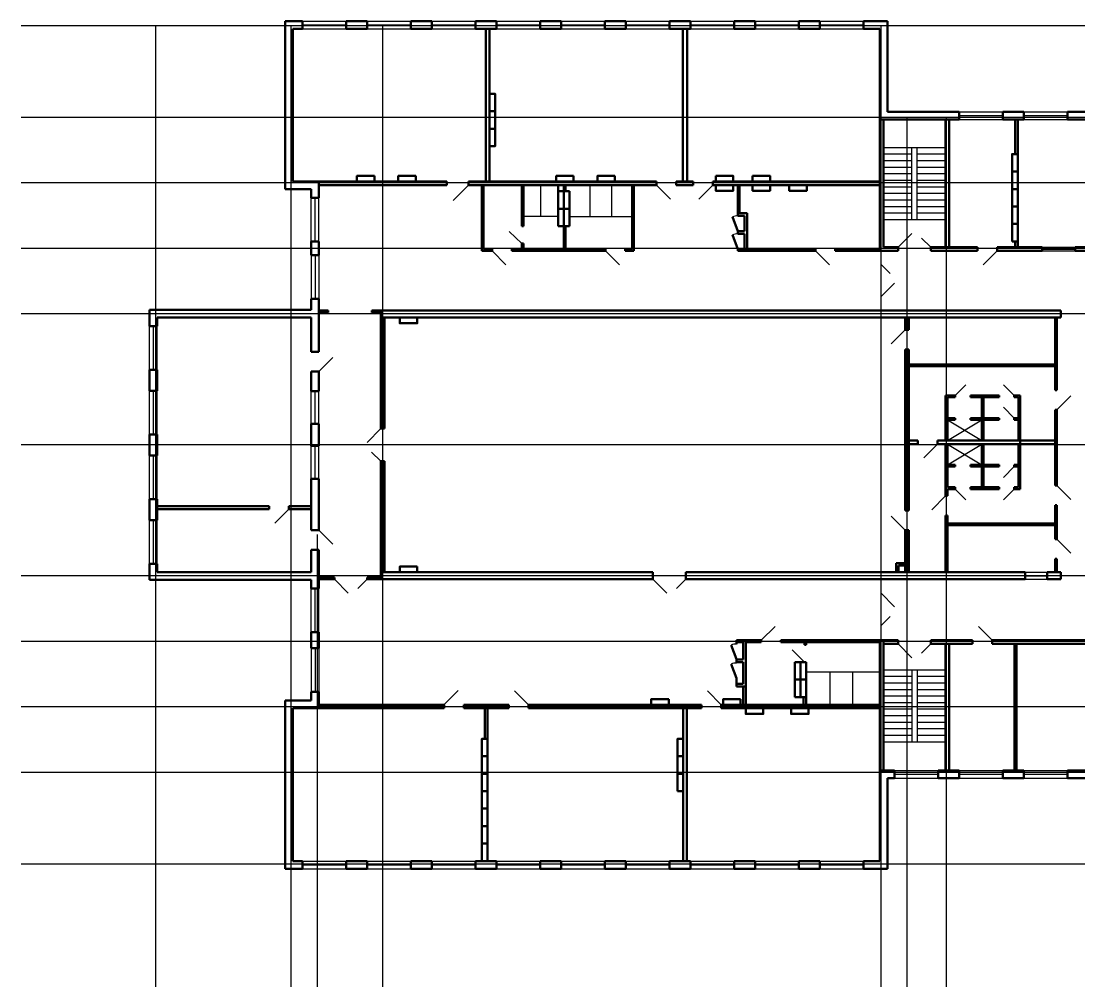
# Model space of a CAD drawing. Header units: metres. Extents: x 6.3 to 97.2, y 10 to 54.2.
# Drawn here: x 6.27 to 54.69, y 9.96 to 54.19 of the extents above; entities that cross this region are included whole.
import ezdxf

# ---------------------------------------------------------------- set-up
doc = ezdxf.new("R2010")
doc.units = ezdxf.units.M
doc.linetypes.add('ACAD_ISO04W100', pattern=[30, 24, -3, 0, -3])
for name, color, linetype in [('SANTEH', 7, 'Continuous'), ('Окна', 127, 'Continuous'), ('Оси', 30, 'Continuous')]:
    doc.layers.add(name, color=color, linetype=linetype)
doc.layers.add('Двери', color=250, linetype='Continuous', lineweight=5)
doc.layers.add('Стены', color=7, linetype='Continuous', lineweight=50)

msp = doc.modelspace()

# ---------------------------------------------------------------- linework, layer by layer
for p, q in [((48.587, 48.39), (45.737, 48.39)), ((47.037, 48.09), (45.737, 48.09)), ((47.037, 45.09), (47.037, 48.39)), ((47.287, 45.09), (47.287, 48.39)), ((48.587, 48.09), (47.287, 48.09)), ((47.037, 47.79), (45.737, 47.79)), ((47.037, 47.49), (45.737, 47.49)), ((48.587, 47.79), (47.287, 47.79)), ((48.587, 47.49), (47.287, 47.49)), ((47.037, 47.19), (45.737, 47.19)), ((48.587, 47.19), (47.287, 47.19)), ((47.037, 46.89), (45.737, 46.89)), ((47.037, 46.59), (45.737, 46.59)), ((48.587, 46.89), (47.287, 46.89)), ((48.587, 46.59), (47.287, 46.59)), ((47.037, 46.29), (45.737, 46.29)), ((48.587, 46.29), (47.287, 46.29)), ((47.037, 45.99), (45.737, 45.99)), ((47.037, 45.69), (45.737, 45.69)), ((48.587, 45.99), (47.287, 45.99)), ((48.587, 45.69), (47.287, 45.69)), ((47.037, 45.39), (45.737, 45.39)), ((48.587, 45.09), (45.737, 45.09)), ((48.587, 45.39), (47.287, 45.39)), ((53.013, 43.83), (54.513, 43.83)), ((53.013, 43.75), (54.513, 43.75)), ((53.013, 43.67), (54.513, 43.67)), ((19.547, 35.743), (19.547, 37.243)), ((19.722, 35.743), (19.722, 37.243)), ((19.897, 35.743), (19.897, 37.243)), ((48.667, 34.98), (50.242, 35.93)), ((48.667, 35.93), (50.242, 34.98)), ((19.547, 33.234), (19.547, 34.734)), ((19.722, 33.234), (19.722, 34.734)), ((19.897, 33.234), (19.897, 34.734)), ((48.667, 34.818), (50.242, 33.868)), ((48.667, 33.868), (50.242, 34.818)), ((52.232, 28.95), (53.232, 28.95)), ((52.232, 28.79), (53.232, 28.79)), ((52.232, 28.63), (53.232, 28.63)), ((48.587, 24.47), (45.737, 24.47)), ((47.037, 24.47), (47.037, 21.17)), ((47.287, 24.47), (47.287, 21.17)), ((47.037, 24.17), (45.737, 24.17)), ((47.037, 23.87), (45.737, 23.87)), ((48.587, 24.17), (47.287, 24.17)), ((48.587, 23.87), (47.287, 23.87)), ((47.037, 23.57), (45.737, 23.57)), ((47.037, 23.27), (45.737, 23.27)), ((48.587, 23.57), (47.287, 23.57)), ((48.587, 23.27), (47.287, 23.27)), ((47.037, 22.97), (45.737, 22.97)), ((48.587, 22.97), (47.287, 22.97)), ((47.037, 22.67), (45.737, 22.67)), ((47.037, 22.37), (45.737, 22.37)), ((48.587, 22.67), (47.287, 22.67)), ((48.587, 22.37), (47.287, 22.37)), ((47.037, 22.07), (45.737, 22.07)), ((48.587, 22.07), (47.287, 22.07)), ((47.037, 21.77), (45.737, 21.77)), ((47.037, 21.47), (45.737, 21.47)), ((48.587, 21.77), (47.287, 21.77)), ((48.587, 21.47), (47.287, 21.47)), ((48.587, 21.17), (45.737, 21.17))]:
    msp.add_line(p, q)
at = {"layer": 'SANTEH'}
for p, q in [((30.057, 45.244), (30.057, 46.68)), ((32.315, 45.244), (32.315, 46.68)), ((33.309, 45.244), (33.309, 46.68)), ((30.847, 45.244), (29.267, 45.244)), ((31.367, 45.244), (34.237, 45.244)), ((42.207, 24.38), (45.577, 24.38)), ((43.282, 24.38), (43.282, 22.88)), ((44.329, 24.38), (44.329, 22.88))]:
    msp.add_line(p, q, dxfattribs=at)
for centre in [(39.077, 44.57), (39.077, 43.75), (39.017, 24.96), (39.017, 24.09)]:
    msp.add_arc(centre, 0.7, 90, 111.0579, dxfattribs=at)
at = {"layer": 'Двери'}
for p, q in [((26.747, 46.68), (26.04, 45.972)), ((35.359, 46.68), (35.995, 46.043)), ((37.933, 46.68), (37.296, 46.043)), ((29.187, 43.998), (28.613, 44.554)), ((46.412, 43.83), (47.049, 44.466)), ((47.912, 43.83), (47.488, 44.254)), ((27.827, 43.67), (28.463, 43.033)), ((33.019, 43.67), (33.655, 43.033)), ((42.639, 43.67), (43.276, 43.033)), ((45.617, 43.67), (45.617, 43.06)), ((50.947, 43.67), (50.311, 43.033)), ((45.617, 43.06), (46.042, 42.635)), ((45.617, 41.56), (46.254, 42.196)), ((45.617, 41.56), (45.617, 40.93)), ((46.737, 40.05), (46.101, 39.414)), ((19.897, 38.144), (20.534, 38.78)), ((49.022, 37.041), (49.517, 37.536)), ((51.732, 37.041), (51.237, 37.536)), ((53.677, 36.39), (54.314, 37.027)), ((51.732, 36.011), (51.237, 36.506)), ((22.737, 35.53), (22.101, 34.893)), ((22.737, 34.03), (22.313, 34.454)), ((48.222, 34.82), (47.585, 34.183)), ((51.732, 33.788), (51.237, 33.293)), ((48.587, 32.449), (47.951, 31.812)), ((49.022, 32.758), (49.517, 32.263)), ((51.732, 32.758), (51.237, 32.263)), ((53.677, 32.92), (54.314, 32.284)), ((18.514, 31.83), (17.878, 31.193)), ((46.737, 30.88), (46.101, 31.517)), ((19.897, 30.869), (20.534, 30.232)), ((53.677, 30.46), (54.314, 29.824)), ((20.607, 28.63), (21.244, 27.993)), ((22.107, 28.63), (21.683, 28.205)), ((35.192, 28.63), (35.828, 27.993)), ((36.692, 28.63), (36.268, 28.205)), ((45.617, 28), (45.617, 28.63)), ((45.617, 28), (46.254, 27.363)), ((45.617, 26.5), (46.042, 26.924)), ((40.148, 25.83), (40.785, 26.466)), ((45.617, 25.83), (45.617, 26.5)), ((50.726, 25.831), (50.09, 26.467)), ((46.412, 25.67), (47.049, 25.033)), ((47.912, 25.67), (47.488, 25.245)), ((42.127, 24.83), (41.562, 25.395)), ((25.63, 22.897), (26.267, 23.533)), ((29.49, 22.88), (28.854, 23.516)), ((38.319, 22.88), (37.682, 23.516))]:
    msp.add_line(p, q, dxfattribs=at)
at = {"layer": 'Окна'}
for p, q in [((19.147, 54.19), (21.147, 54.19)), ((19.147, 54.015), (21.147, 54.015)), ((19.147, 53.84), (21.147, 53.84)), ((22.107, 54.19), (24.107, 54.19)), ((22.107, 54.015), (24.107, 54.015)), ((22.107, 53.84), (24.107, 53.84)), ((25.067, 54.19), (27.067, 54.19)), ((25.067, 54.015), (27.067, 54.015)), ((25.067, 53.84), (27.067, 53.84)), ((28.027, 54.19), (30.027, 54.19)), ((28.027, 54.015), (30.027, 54.015)), ((28.027, 53.84), (30.027, 53.84)), ((30.987, 54.19), (32.987, 54.19)), ((30.987, 54.015), (32.987, 54.015)), ((30.987, 53.84), (32.987, 53.84)), ((33.947, 54.19), (35.947, 54.19)), ((33.947, 54.015), (35.947, 54.015)), ((33.947, 53.84), (35.947, 53.84)), ((36.907, 54.19), (38.907, 54.19)), ((36.907, 54.015), (38.907, 54.015)), ((36.907, 53.84), (38.907, 53.84)), ((39.867, 54.19), (41.867, 54.19)), ((39.867, 54.015), (41.867, 54.015)), ((39.867, 53.84), (41.867, 53.84)), ((42.827, 54.19), (44.827, 54.19)), ((42.827, 54.015), (44.827, 54.015)), ((42.827, 53.84), (44.827, 53.84)), ((49.212, 50.04), (51.212, 50.04)), ((52.172, 50.04), (54.172, 50.04)), ((49.212, 49.865), (51.212, 49.865)), ((49.212, 49.69), (51.212, 49.69)), ((52.172, 49.865), (54.172, 49.865)), ((52.172, 49.69), (54.172, 49.69)), ((19.547, 44.09), (19.547, 46.09)), ((19.722, 44.09), (19.722, 46.09)), ((19.897, 44.09), (19.897, 46.09)), ((19.547, 43.47), (19.547, 41.47)), ((19.547, 43.36), (19.547, 43.11)), ((19.722, 43.47), (19.722, 41.47)), ((19.897, 43.47), (19.897, 41.47)), ((19.897, 43.36), (19.897, 43.11)), ((19.547, 41.47), (19.547, 41.36)), ((19.897, 41.47), (19.897, 41.36)), ((12.147, 38.22), (12.147, 40.22)), ((12.322, 38.22), (12.322, 40.22)), ((12.497, 38.22), (12.497, 40.22)), ((12.147, 35.26), (12.147, 37.26)), ((12.322, 35.26), (12.322, 37.26)), ((12.497, 35.26), (12.497, 37.26)), ((12.147, 32.3), (12.147, 34.3)), ((12.322, 32.3), (12.322, 34.3)), ((12.497, 32.3), (12.497, 34.3)), ((12.147, 29.34), (12.147, 31.34)), ((12.322, 29.34), (12.322, 31.34)), ((12.497, 29.34), (12.497, 31.34)), ((19.547, 26.2), (19.547, 28.2)), ((19.722, 26.2), (19.722, 28.2)), ((19.897, 26.2), (19.897, 28.2)), ((19.547, 25.47), (19.547, 23.47)), ((19.722, 25.47), (19.722, 23.47)), ((19.897, 25.47), (19.897, 23.47)), ((46.252, 19.87), (48.252, 19.87)), ((49.212, 19.87), (51.212, 19.87)), ((52.172, 19.87), (54.172, 19.87)), ((46.252, 19.695), (48.252, 19.695)), ((46.252, 19.52), (48.252, 19.52)), ((49.212, 19.695), (51.212, 19.695)), ((49.212, 19.52), (51.212, 19.52)), ((52.172, 19.695), (54.172, 19.695)), ((52.172, 19.52), (54.172, 19.52)), ((19.147, 15.72), (21.147, 15.72)), ((19.147, 15.545), (21.147, 15.545)), ((22.107, 15.72), (24.107, 15.72)), ((22.107, 15.545), (24.107, 15.545)), ((25.067, 15.72), (27.067, 15.72)), ((25.067, 15.545), (27.067, 15.545)), ((28.027, 15.72), (30.027, 15.72)), ((28.027, 15.545), (30.027, 15.545)), ((30.987, 15.72), (32.987, 15.72)), ((30.987, 15.545), (32.987, 15.545)), ((33.947, 15.72), (35.947, 15.72)), ((33.947, 15.545), (35.947, 15.545)), ((36.907, 15.72), (38.907, 15.72)), ((36.907, 15.545), (38.907, 15.545)), ((39.867, 15.72), (41.867, 15.72)), ((39.867, 15.545), (41.867, 15.545)), ((42.827, 15.72), (44.827, 15.72)), ((42.827, 15.545), (44.827, 15.545)), ((19.147, 15.37), (21.147, 15.37)), ((22.107, 15.37), (24.107, 15.37)), ((25.067, 15.37), (27.067, 15.37)), ((28.027, 15.37), (30.027, 15.37)), ((30.987, 15.37), (32.987, 15.37)), ((33.947, 15.37), (35.947, 15.37)), ((36.907, 15.37), (38.907, 15.37)), ((39.867, 15.37), (41.867, 15.37)), ((42.827, 15.37), (44.827, 15.37))]:
    msp.add_line(p, q, dxfattribs=at)
at = {"layer": 'Оси', "linetype": 'ACAD_ISO04W100', "ltscale": 40}
for p, q in [((91.248, 53.98), (6.268, 53.98)), ((12.417, 53.98), (12.417, 9.958)), ((18.617, 53.98), (18.617, 9.958)), ((22.817, 53.98), (22.817, 9.958)), ((45.617, 53.98), (45.617, 9.958)), ((91.003, 49.78), (6.268, 49.78)), ((46.817, 49.78), (46.817, 9.958)), ((48.617, 49.78), (48.617, 9.958)), ((91.003, 46.78), (6.268, 46.78)), ((90.617, 43.78), (6.268, 43.78)), ((96.817, 40.78), (6.268, 40.78)), ((97.202, 34.78), (6.268, 34.78)), ((19.817, 30.67), (19.817, 9.958)), ((97.202, 28.78), (6.268, 28.78)), ((91.003, 25.78), (6.268, 25.78)), ((91.003, 22.78), (6.268, 22.78)), ((91.003, 19.78), (6.268, 19.78)), ((91.003, 15.58), (6.268, 15.58))]:
    msp.add_line(p, q, dxfattribs=at)
at = {"layer": 'Стены'}
for p, q in [((18.347, 54.19), (18.347, 46.49)), ((18.347, 54.19), (19.147, 54.19)), ((18.697, 53.84), (18.697, 46.84)), ((18.697, 53.84), (19.147, 53.84)), ((19.147, 53.84), (19.147, 54.19)), ((21.147, 54.19), (22.107, 54.19)), ((21.147, 53.84), (21.147, 54.19)), ((21.147, 53.84), (22.107, 53.84)), ((22.107, 53.84), (22.107, 54.19)), ((24.107, 54.19), (25.067, 54.19)), ((24.107, 53.84), (24.107, 54.19)), ((24.107, 53.84), (25.067, 53.84)), ((25.067, 53.84), (25.067, 54.19)), ((27.067, 54.19), (28.027, 54.19)), ((27.067, 53.84), (27.067, 54.19)), ((27.067, 53.84), (28.027, 53.84)), ((27.547, 46.84), (27.547, 53.84)), ((27.707, 46.84), (27.707, 53.84)), ((28.027, 53.84), (28.027, 54.19)), ((30.027, 54.19), (30.987, 54.19)), ((30.027, 53.84), (30.027, 54.19)), ((30.027, 53.84), (30.987, 53.84)), ((30.987, 53.84), (30.987, 54.19)), ((32.987, 54.19), (33.947, 54.19)), ((32.987, 53.84), (32.987, 54.19)), ((32.987, 53.84), (33.947, 53.84)), ((33.947, 53.84), (33.947, 54.19)), ((35.947, 54.19), (36.907, 54.19)), ((35.947, 53.84), (35.947, 54.19)), ((35.947, 53.84), (36.907, 53.84)), ((36.557, 46.84), (36.557, 53.84)), ((36.757, 46.84), (36.757, 53.84)), ((36.907, 53.84), (36.907, 54.19)), ((38.907, 54.19), (39.867, 54.19)), ((38.907, 53.84), (38.907, 54.19)), ((38.907, 53.84), (39.867, 53.84)), ((39.867, 53.84), (39.867, 54.19)), ((41.867, 54.19), (42.827, 54.19)), ((41.867, 53.84), (41.867, 54.19)), ((41.867, 53.84), (42.827, 53.84)), ((42.827, 53.84), (42.827, 54.19)), ((44.827, 54.19), (45.927, 54.19)), ((44.827, 53.84), (44.827, 54.19)), ((44.827, 53.84), (45.577, 53.84)), ((45.577, 43.67), (45.577, 53.84)), ((45.927, 50.04), (45.927, 54.19)), ((49.212, 50.04), (45.927, 50.04)), ((49.212, 50.04), (49.212, 49.69)), ((52.172, 50.04), (51.212, 50.04)), ((51.212, 50.04), (51.212, 49.69)), ((52.172, 50.04), (52.172, 49.69)), ((55.132, 50.04), (54.172, 50.04)), ((54.172, 50.04), (54.172, 49.69)), ((49.212, 49.69), (45.577, 49.69)), ((45.737, 43.83), (45.737, 49.69)), ((48.587, 43.83), (48.587, 49.69)), ((48.747, 43.83), (48.747, 49.69)), ((52.172, 49.69), (51.212, 49.69)), ((51.767, 48.1), (51.767, 49.69)), ((51.887, 43.83), (51.887, 49.69)), ((55.132, 49.69), (54.172, 49.69)), ((18.347, 46.49), (19.547, 46.49)), ((18.697, 46.84), (25.747, 46.84)), ((19.547, 46.09), (19.547, 46.49)), ((19.897, 46.09), (19.897, 46.84)), ((19.897, 46.68), (25.747, 46.68)), ((25.747, 46.84), (25.747, 46.68)), ((26.747, 46.84), (26.747, 46.68)), ((26.747, 46.84), (35.359, 46.84)), ((26.747, 46.68), (35.359, 46.68)), ((27.357, 43.67), (27.357, 46.68)), ((27.437, 43.75), (27.437, 46.68)), ((29.187, 46.68), (29.187, 44.798)), ((29.267, 46.68), (29.267, 44.798)), ((30.847, 46.68), (31.367, 46.68)), ((30.847, 45.18), (30.847, 46.68)), ((31.107, 43.75), (31.107, 46.68)), ((31.187, 46.398), (31.187, 46.68)), ((34.237, 43.75), (34.237, 46.68)), ((34.317, 43.67), (34.317, 46.68)), ((35.359, 46.84), (35.359, 46.68)), ((36.259, 46.84), (37.033, 46.84)), ((36.259, 46.84), (36.259, 46.68)), ((36.259, 46.68), (37.033, 46.68)), ((37.033, 46.84), (37.033, 46.68)), ((37.933, 46.84), (45.577, 46.84)), ((37.933, 46.84), (37.933, 46.68)), ((37.933, 46.68), (45.577, 46.68)), ((39.077, 45.39), (39.077, 46.68)), ((39.157, 45.39), (39.157, 46.68)), ((19.547, 46.09), (19.897, 46.09)), ((27.437, 46.398), (27.437, 44.798)), ((31.367, 46.398), (30.847, 46.398)), ((30.847, 46.398), (30.847, 44.798)), ((31.107, 44.798), (31.107, 46.398)), ((31.367, 46.398), (31.367, 44.798)), ((30.847, 45.598), (31.367, 45.598)), ((39.077, 44.57), (38.826, 45.223)), ((39.497, 45.39), (39.077, 45.39)), ((39.077, 45.27), (39.077, 45.39)), ((39.377, 45.27), (39.077, 45.27)), ((39.377, 44.57), (39.377, 45.27)), ((39.497, 43.75), (39.497, 45.39)), ((29.187, 44.798), (29.267, 44.798)), ((30.847, 44.798), (31.367, 44.798)), ((31.187, 43.75), (31.187, 44.798)), ((39.377, 44.57), (39.077, 44.57)), ((39.077, 44.45), (39.077, 44.57)), ((19.547, 43.47), (19.547, 44.09)), ((19.547, 44.09), (19.897, 44.09)), ((19.897, 43.75), (19.897, 44.09)), ((39.077, 43.75), (38.826, 44.403)), ((39.377, 44.45), (39.077, 44.45)), ((39.377, 43.75), (39.377, 44.45)), ((51.767, 43.83), (51.767, 44.1)), ((19.897, 43.47), (19.897, 43.75)), ((27.827, 43.67), (27.357, 43.67)), ((27.827, 43.75), (27.437, 43.75)), ((27.827, 43.75), (27.827, 43.67)), ((33.019, 43.75), (28.727, 43.75)), ((28.727, 43.75), (28.727, 43.67)), ((33.019, 43.67), (28.727, 43.67)), ((29.187, 43.998), (29.187, 43.75)), ((29.187, 43.998), (29.267, 43.998)), ((29.267, 43.998), (29.267, 43.75)), ((33.019, 43.75), (33.019, 43.67)), ((34.237, 43.75), (33.919, 43.75)), ((33.919, 43.75), (33.919, 43.67)), ((34.317, 43.67), (33.919, 43.67)), ((42.639, 43.75), (39.077, 43.75)), ((39.077, 43.67), (39.077, 43.75)), ((42.639, 43.67), (39.077, 43.67)), ((42.639, 43.75), (42.639, 43.67)), ((45.577, 43.75), (43.539, 43.75)), ((43.539, 43.75), (43.539, 43.67)), ((45.577, 43.67), (43.539, 43.67)), ((46.412, 43.67), (45.577, 43.67)), ((46.412, 43.83), (45.737, 43.83)), ((46.412, 43.83), (46.412, 43.67)), ((50.047, 43.83), (47.912, 43.83)), ((47.912, 43.83), (47.912, 43.67)), ((50.047, 43.67), (47.912, 43.67)), ((50.047, 43.83), (50.047, 43.67)), ((53.013, 43.83), (50.947, 43.83)), ((50.947, 43.83), (50.947, 43.67)), ((53.013, 43.67), (50.947, 43.67)), ((53.013, 43.83), (53.013, 43.67)), ((55.632, 43.83), (54.513, 43.83)), ((54.513, 43.83), (54.513, 43.67)), ((55.632, 43.67), (54.513, 43.67)), ((19.547, 43.47), (19.897, 43.47)), ((19.547, 40.96), (19.547, 41.47)), ((19.547, 41.47), (19.897, 41.47)), ((19.897, 39.044), (19.897, 41.47)), ((12.147, 40.96), (19.547, 40.96)), ((12.147, 40.22), (12.147, 40.96)), ((20.317, 40.93), (19.897, 40.93)), ((20.317, 40.85), (19.897, 40.85)), ((20.317, 40.93), (20.317, 40.85)), ((22.737, 40.93), (22.317, 40.93)), ((22.317, 40.93), (22.317, 40.85)), ((22.737, 40.85), (22.317, 40.85)), ((22.737, 40.93), (53.867, 40.93)), ((22.737, 35.53), (22.737, 40.93)), ((53.867, 40.61), (53.867, 40.93)), ((12.497, 40.22), (12.147, 40.22)), ((12.497, 40.61), (19.547, 40.61)), ((12.497, 40.22), (12.497, 40.61)), ((19.547, 39.044), (19.547, 40.61)), ((22.737, 40.61), (53.867, 40.61)), ((22.897, 35.53), (22.897, 40.61)), ((46.737, 40.05), (46.737, 40.61)), ((46.897, 40.05), (46.897, 40.61)), ((53.597, 37.29), (53.597, 40.61)), ((53.677, 37.29), (53.677, 40.61)), ((46.897, 40.05), (46.737, 40.05)), ((19.547, 39.044), (19.897, 39.044)), ((46.737, 31.78), (46.737, 39.15)), ((46.897, 39.15), (46.737, 39.15)), ((46.897, 31.78), (46.897, 39.15)), ((46.897, 38.46), (53.597, 38.46)), ((46.897, 38.38), (53.597, 38.38)), ((12.147, 37.26), (12.147, 38.22)), ((12.497, 38.22), (12.147, 38.22)), ((12.497, 37.26), (12.497, 38.22)), ((19.547, 37.243), (19.547, 38.144)), ((19.547, 38.144), (19.897, 38.144)), ((19.897, 37.243), (19.897, 38.144)), ((53.597, 37.29), (53.677, 37.29)), ((12.497, 37.26), (12.147, 37.26)), ((19.547, 37.243), (19.897, 37.243)), ((48.587, 37.04), (49.022, 37.04)), ((48.587, 37.04), (48.587, 34.98)), ((48.667, 36.96), (49.022, 36.96)), ((48.667, 36.96), (48.667, 34.98)), ((49.022, 36.96), (49.022, 37.04)), ((49.722, 37.04), (51.032, 37.04)), ((49.722, 36.96), (49.722, 37.04)), ((49.722, 36.96), (51.032, 36.96)), ((50.242, 36.96), (50.242, 36.01)), ((50.322, 36.96), (50.322, 36.01)), ((51.032, 36.96), (51.032, 37.04)), ((51.732, 37.041), (51.997, 37.041)), ((51.732, 36.96), (51.732, 37.04)), ((51.732, 36.96), (51.917, 36.96)), ((51.917, 36.96), (51.917, 34.98)), ((51.997, 37.04), (51.997, 34.98)), ((51.997, 32.92), (51.997, 36.39)), ((53.597, 32.92), (53.597, 36.39)), ((53.597, 36.39), (53.677, 36.39)), ((53.677, 32.92), (53.677, 36.39)), ((49.022, 36.01), (48.667, 36.01)), ((49.022, 35.93), (48.667, 35.93)), ((49.022, 35.93), (49.022, 36.01)), ((51.032, 36.01), (49.722, 36.01)), ((49.722, 35.93), (49.722, 36.01)), ((51.032, 35.93), (49.722, 35.93)), ((50.242, 35.93), (50.242, 34.98)), ((50.322, 35.93), (50.322, 34.98)), ((51.032, 35.93), (51.032, 36.01)), ((51.917, 36.01), (51.732, 36.01)), ((51.732, 35.93), (51.732, 36.01)), ((51.917, 35.93), (51.732, 35.93)), ((19.547, 34.734), (19.547, 35.743)), ((19.547, 35.743), (19.897, 35.743)), ((19.897, 34.734), (19.897, 35.743)), ((22.737, 35.53), (22.897, 35.53)), ((12.147, 34.3), (12.147, 35.26)), ((12.497, 35.26), (12.147, 35.26)), ((12.497, 34.3), (12.497, 35.26)), ((46.897, 34.98), (47.322, 34.98)), ((47.322, 34.98), (47.322, 34.82)), ((48.222, 34.98), (53.597, 34.98)), ((48.222, 34.98), (48.222, 34.82)), ((19.547, 34.734), (19.897, 34.734)), ((46.897, 34.82), (47.322, 34.82)), ((48.222, 34.82), (53.597, 34.82)), ((48.587, 32.449), (48.587, 34.818)), ((48.667, 32.838), (48.667, 34.818)), ((50.242, 33.868), (50.242, 34.818)), ((50.322, 33.868), (50.322, 34.818)), ((51.917, 32.838), (51.917, 34.818)), ((51.997, 32.758), (51.997, 34.818)), ((12.497, 34.3), (12.147, 34.3)), ((22.737, 28.63), (22.737, 34.03)), ((22.737, 34.03), (22.897, 34.03)), ((22.897, 28.95), (22.897, 34.03)), ((49.022, 33.868), (48.667, 33.868)), ((49.022, 33.788), (48.667, 33.788)), ((49.022, 33.868), (49.022, 33.788)), ((51.032, 33.868), (49.722, 33.868)), ((49.722, 33.868), (49.722, 33.788)), ((51.032, 33.788), (49.722, 33.788)), ((50.242, 32.838), (50.242, 33.788)), ((50.322, 32.838), (50.322, 33.788)), ((51.032, 33.868), (51.032, 33.788)), ((51.917, 33.868), (51.732, 33.868)), ((51.732, 33.868), (51.732, 33.788)), ((51.917, 33.788), (51.732, 33.788)), ((19.547, 30.869), (19.547, 33.234)), ((19.547, 33.234), (19.897, 33.234)), ((19.897, 30.869), (19.897, 33.234)), ((48.587, 32.449), (48.667, 32.449)), ((48.667, 32.838), (49.022, 32.838)), ((48.667, 32.758), (49.022, 32.758)), ((48.667, 32.449), (48.667, 32.758)), ((49.022, 32.838), (49.022, 32.758)), ((49.722, 32.838), (51.032, 32.838)), ((49.722, 32.838), (49.722, 32.758)), ((49.722, 32.758), (51.032, 32.758)), ((51.032, 32.838), (51.032, 32.758)), ((51.732, 32.838), (51.917, 32.838)), ((51.732, 32.838), (51.732, 32.758)), ((51.732, 32.758), (51.997, 32.758)), ((53.597, 32.92), (53.677, 32.92)), ((12.147, 31.34), (12.147, 32.3)), ((12.497, 32.3), (12.147, 32.3)), ((12.497, 31.34), (12.497, 32.3)), ((12.497, 31.97), (17.614, 31.97)), ((17.614, 31.97), (17.614, 31.83)), ((18.514, 31.97), (19.547, 31.97)), ((18.514, 31.97), (18.514, 31.83)), ((53.597, 30.46), (53.597, 32.02)), ((53.597, 32.02), (53.677, 32.02)), ((53.677, 30.46), (53.677, 32.02)), ((12.497, 31.83), (17.614, 31.83)), ((18.514, 31.83), (19.547, 31.83)), ((46.897, 31.78), (46.737, 31.78)), ((48.587, 28.948), (48.587, 31.549)), ((48.587, 31.549), (48.667, 31.549)), ((48.667, 28.948), (48.667, 31.549)), ((12.497, 31.34), (12.147, 31.34)), ((48.667, 31.18), (53.597, 31.18)), ((48.667, 31.1), (53.597, 31.1)), ((19.547, 30.869), (19.897, 30.869)), ((46.737, 28.95), (46.737, 30.88)), ((46.897, 30.88), (46.737, 30.88)), ((46.897, 28.95), (46.897, 30.88)), ((53.597, 30.46), (53.677, 30.46)), ((19.547, 28.95), (19.547, 29.969)), ((19.547, 29.969), (19.897, 29.969)), ((19.897, 28.2), (19.897, 29.969)), ((53.597, 28.95), (53.597, 29.56)), ((53.597, 29.56), (53.677, 29.56)), ((53.677, 28.95), (53.677, 29.56)), ((12.147, 28.6), (12.147, 29.34)), ((12.497, 29.34), (12.147, 29.34)), ((12.497, 28.95), (12.497, 29.34)), ((46.317, 28.95), (46.317, 29.37)), ((46.317, 29.37), (46.737, 29.37)), ((46.437, 28.95), (46.437, 29.25)), ((46.437, 29.25), (46.737, 29.25)), ((12.147, 28.6), (19.547, 28.6)), ((12.497, 28.95), (19.547, 28.95)), ((19.547, 28.2), (19.547, 28.6)), ((20.607, 28.71), (19.897, 28.71)), ((20.607, 28.63), (19.897, 28.63)), ((20.607, 28.63), (20.607, 28.71)), ((22.737, 28.71), (22.107, 28.71)), ((22.107, 28.63), (22.107, 28.71)), ((22.817, 28.63), (22.107, 28.63)), ((22.737, 28.95), (35.192, 28.95)), ((22.737, 28.63), (35.192, 28.63)), ((35.192, 28.95), (35.192, 28.63)), ((36.692, 28.95), (52.232, 28.95)), ((36.692, 28.95), (36.692, 28.63)), ((36.692, 28.63), (52.232, 28.63)), ((52.232, 28.63), (52.232, 28.95)), ((53.232, 28.95), (53.867, 28.95)), ((53.232, 28.63), (53.232, 28.95)), ((53.232, 28.63), (53.867, 28.63)), ((53.867, 28.63), (53.867, 28.95)), ((19.547, 28.2), (19.897, 28.2)), ((19.547, 25.47), (19.547, 26.2)), ((19.547, 26.2), (19.897, 26.2)), ((19.897, 25.47), (19.897, 26.2)), ((39.017, 25.83), (39.017, 25.75)), ((39.017, 25.83), (40.148, 25.83)), ((39.017, 25.66), (39.017, 25.83)), ((39.017, 25.75), (39.317, 25.75)), ((39.317, 25.75), (39.317, 24.95)), ((39.437, 25.75), (39.437, 22.88)), ((39.437, 25.75), (40.148, 25.75)), ((40.148, 25.75), (40.148, 25.83)), ((41.048, 25.83), (45.447, 25.83)), ((41.048, 25.75), (41.048, 25.83)), ((41.048, 25.75), (45.577, 25.75)), ((42.127, 25.63), (42.127, 25.75)), ((42.207, 25.63), (42.207, 25.75)), ((45.447, 25.83), (45.927, 25.83)), ((45.577, 25.83), (45.577, 15.72)), ((45.577, 25.83), (45.737, 25.83)), ((45.737, 25.83), (45.737, 19.87)), ((45.737, 25.67), (46.412, 25.67)), ((45.927, 25.83), (46.412, 25.83)), ((46.412, 25.67), (46.412, 25.83)), ((47.912, 25.83), (49.826, 25.83)), ((47.912, 25.67), (47.912, 25.83)), ((47.912, 25.67), (49.826, 25.67)), ((48.587, 25.67), (48.587, 19.87)), ((48.747, 25.67), (48.747, 19.87)), ((49.826, 25.67), (49.826, 25.83)), ((50.726, 25.83), (55.659, 25.83)), ((50.726, 25.67), (50.726, 25.83)), ((50.726, 25.67), (55.659, 25.67)), ((51.747, 25.67), (51.747, 19.87)), ((51.827, 25.67), (51.827, 19.87)), ((19.547, 25.47), (19.897, 25.47)), ((39.017, 24.96), (38.766, 25.613)), ((42.127, 25.63), (42.207, 25.63)), ((39.017, 24.09), (38.766, 24.743)), ((39.017, 24.79), (39.017, 24.96)), ((39.017, 24.95), (39.017, 24.83)), ((39.017, 24.95), (39.317, 24.95)), ((39.017, 24.83), (39.317, 24.83)), ((39.317, 24.83), (39.317, 23.83)), ((41.687, 24.83), (41.687, 23.23)), ((41.687, 24.83), (42.207, 24.83)), ((41.947, 23.23), (41.947, 24.83)), ((42.207, 24.83), (42.207, 22.88)), ((39.017, 23.71), (39.017, 24.09)), ((39.017, 23.83), (39.017, 23.71)), ((39.017, 23.83), (39.317, 23.83)), ((41.687, 24.03), (42.207, 24.03)), ((19.547, 23.47), (19.897, 23.47)), ((19.547, 23.07), (19.547, 23.47)), ((19.897, 22.72), (19.897, 23.47)), ((39.017, 23.71), (39.437, 23.71)), ((39.317, 23.71), (39.317, 22.88)), ((18.347, 15.37), (18.347, 23.07)), ((18.347, 23.07), (19.547, 23.07)), ((19.897, 22.88), (25.63, 22.88)), ((25.63, 22.72), (25.63, 22.88)), ((26.53, 22.88), (28.59, 22.88)), ((26.53, 22.72), (26.53, 22.88)), ((28.59, 22.72), (28.59, 22.88)), ((29.49, 22.88), (37.419, 22.88)), ((29.49, 22.72), (29.49, 22.88)), ((37.419, 22.72), (37.419, 22.88)), ((38.319, 22.88), (45.577, 22.88)), ((38.319, 22.72), (38.319, 22.88)), ((41.687, 23.23), (42.207, 23.23)), ((42.087, 23.23), (42.087, 22.88)), ((18.697, 15.72), (18.697, 22.72)), ((18.697, 22.72), (25.63, 22.72)), ((26.53, 22.72), (28.59, 22.72)), ((27.497, 21.32), (27.497, 22.72)), ((27.617, 21.32), (27.617, 22.72)), ((29.49, 22.72), (37.419, 22.72)), ((36.577, 22.72), (36.577, 15.72)), ((36.737, 22.72), (36.737, 15.72)), ((38.319, 22.72), (45.577, 22.72)), ((46.252, 19.87), (45.577, 19.87)), ((46.252, 19.52), (46.252, 19.87)), ((49.212, 19.87), (48.252, 19.87)), ((48.252, 19.52), (48.252, 19.87)), ((49.212, 19.52), (49.212, 19.87)), ((52.172, 19.87), (51.212, 19.87)), ((51.212, 19.52), (51.212, 19.87)), ((52.172, 19.52), (52.172, 19.87)), ((55.132, 19.87), (54.172, 19.87)), ((54.172, 19.52), (54.172, 19.87)), ((45.927, 19.52), (45.927, 15.37)), ((46.252, 19.52), (45.927, 19.52)), ((49.212, 19.52), (48.252, 19.52)), ((52.172, 19.52), (51.212, 19.52)), ((55.132, 19.52), (54.172, 19.52)), ((18.697, 15.72), (19.147, 15.72)), ((19.147, 15.72), (19.147, 15.37)), ((21.147, 15.72), (22.107, 15.72)), ((21.147, 15.72), (21.147, 15.37)), ((22.107, 15.72), (22.107, 15.37)), ((24.107, 15.72), (25.067, 15.72)), ((24.107, 15.72), (24.107, 15.37)), ((25.067, 15.72), (25.067, 15.37)), ((27.067, 15.72), (28.027, 15.72)), ((27.067, 15.72), (27.067, 15.37)), ((28.027, 15.72), (28.027, 15.37)), ((30.027, 15.72), (30.987, 15.72)), ((30.027, 15.72), (30.027, 15.37)), ((30.987, 15.72), (30.987, 15.37)), ((32.987, 15.72), (33.947, 15.72)), ((32.987, 15.72), (32.987, 15.37)), ((33.947, 15.72), (33.947, 15.37)), ((35.947, 15.72), (36.907, 15.72)), ((35.947, 15.72), (35.947, 15.37)), ((36.907, 15.72), (36.907, 15.37)), ((38.907, 15.72), (39.867, 15.72)), ((38.907, 15.72), (38.907, 15.37)), ((39.867, 15.72), (39.867, 15.37)), ((41.867, 15.72), (42.827, 15.72)), ((41.867, 15.72), (41.867, 15.37)), ((42.827, 15.72), (42.827, 15.37)), ((44.827, 15.72), (45.577, 15.72)), ((44.827, 15.72), (44.827, 15.37)), ((18.347, 15.37), (19.147, 15.37)), ((21.147, 15.37), (22.107, 15.37)), ((24.107, 15.37), (25.067, 15.37)), ((27.067, 15.37), (28.027, 15.37)), ((30.027, 15.37), (30.987, 15.37)), ((32.987, 15.37), (33.947, 15.37)), ((35.947, 15.37), (36.907, 15.37)), ((38.907, 15.37), (39.867, 15.37)), ((41.867, 15.37), (42.827, 15.37)), ((44.827, 15.37), (45.927, 15.37))]:
    msp.add_line(p, q, dxfattribs=at)
for points in [[(27.707, 50.062), (27.967, 50.062), (27.967, 50.862), (27.707, 50.862)], [(27.707, 49.262), (27.967, 49.262), (27.967, 50.062), (27.707, 50.062)], [(27.707, 48.462), (27.967, 48.462), (27.967, 49.262), (27.707, 49.262)], [(51.627, 47.3), (51.887, 47.3), (51.887, 48.1), (51.627, 48.1)], [(22.438, 47.1), (22.438, 46.84), (21.638, 46.84), (21.638, 47.1)], [(24.328, 47.1), (24.328, 46.84), (23.528, 46.84), (23.528, 47.1)], [(31.56, 47.1), (31.56, 46.84), (30.76, 46.84), (30.76, 47.1)], [(33.45, 47.1), (33.45, 46.84), (32.65, 46.84), (32.65, 47.1)], [(38.065, 47.1), (38.065, 46.84), (38.865, 46.84), (38.865, 47.1)], [(39.749, 47.1), (39.749, 46.84), (40.549, 46.84), (40.549, 47.1)], [(51.627, 46.5), (51.887, 46.5), (51.887, 47.3), (51.627, 47.3)], [(38.065, 46.68), (38.065, 46.42), (38.865, 46.42), (38.865, 46.68)], [(40.549, 46.68), (40.549, 46.42), (39.749, 46.42), (39.749, 46.68)], [(42.233, 46.68), (42.233, 46.42), (41.433, 46.42), (41.433, 46.68)], [(51.627, 45.7), (51.887, 45.7), (51.887, 46.5), (51.627, 46.5)], [(30.847, 44.798), (31.107, 44.798), (31.107, 45.598), (30.847, 45.598)], [(51.627, 44.9), (51.887, 44.9), (51.887, 45.7), (51.627, 45.7)], [(51.627, 44.1), (51.887, 44.1), (51.887, 44.9), (51.627, 44.9)], [(24.397, 40.61), (24.397, 40.35), (23.597, 40.35), (23.597, 40.61)], [(24.397, 29.21), (24.397, 28.95), (23.597, 28.95), (23.597, 29.21)], [(41.687, 23.23), (41.947, 23.23), (41.947, 24.03), (41.687, 24.03)], [(35.912, 23.14), (35.912, 22.88), (35.112, 22.88), (35.112, 23.14)], [(39.205, 23.14), (39.205, 22.88), (38.405, 22.88), (38.405, 23.14)], [(40.237, 22.72), (40.237, 22.46), (39.437, 22.46), (39.437, 22.72)], [(42.311, 22.72), (42.311, 22.46), (41.511, 22.46), (41.511, 22.72)], [(27.357, 20.52), (27.617, 20.52), (27.617, 21.32), (27.357, 21.32)], [(36.317, 20.52), (36.577, 20.52), (36.577, 21.32), (36.317, 21.32)], [(27.357, 19.72), (27.617, 19.72), (27.617, 20.52), (27.357, 20.52)], [(36.317, 19.72), (36.577, 19.72), (36.577, 20.52), (36.317, 20.52)], [(27.357, 18.92), (27.617, 18.92), (27.617, 19.72), (27.357, 19.72)], [(36.317, 18.92), (36.577, 18.92), (36.577, 19.72), (36.317, 19.72)], [(27.357, 18.12), (27.617, 18.12), (27.617, 18.92), (27.357, 18.92)], [(27.357, 17.32), (27.617, 17.32), (27.617, 18.12), (27.357, 18.12)], [(27.357, 16.52), (27.617, 16.52), (27.617, 17.32), (27.357, 17.32)], [(27.357, 15.72), (27.617, 15.72), (27.617, 16.52), (27.357, 16.52)]]:
    msp.add_lwpolyline(points, close=True, dxfattribs=at)

doc.saveas('drawing.dxf')
